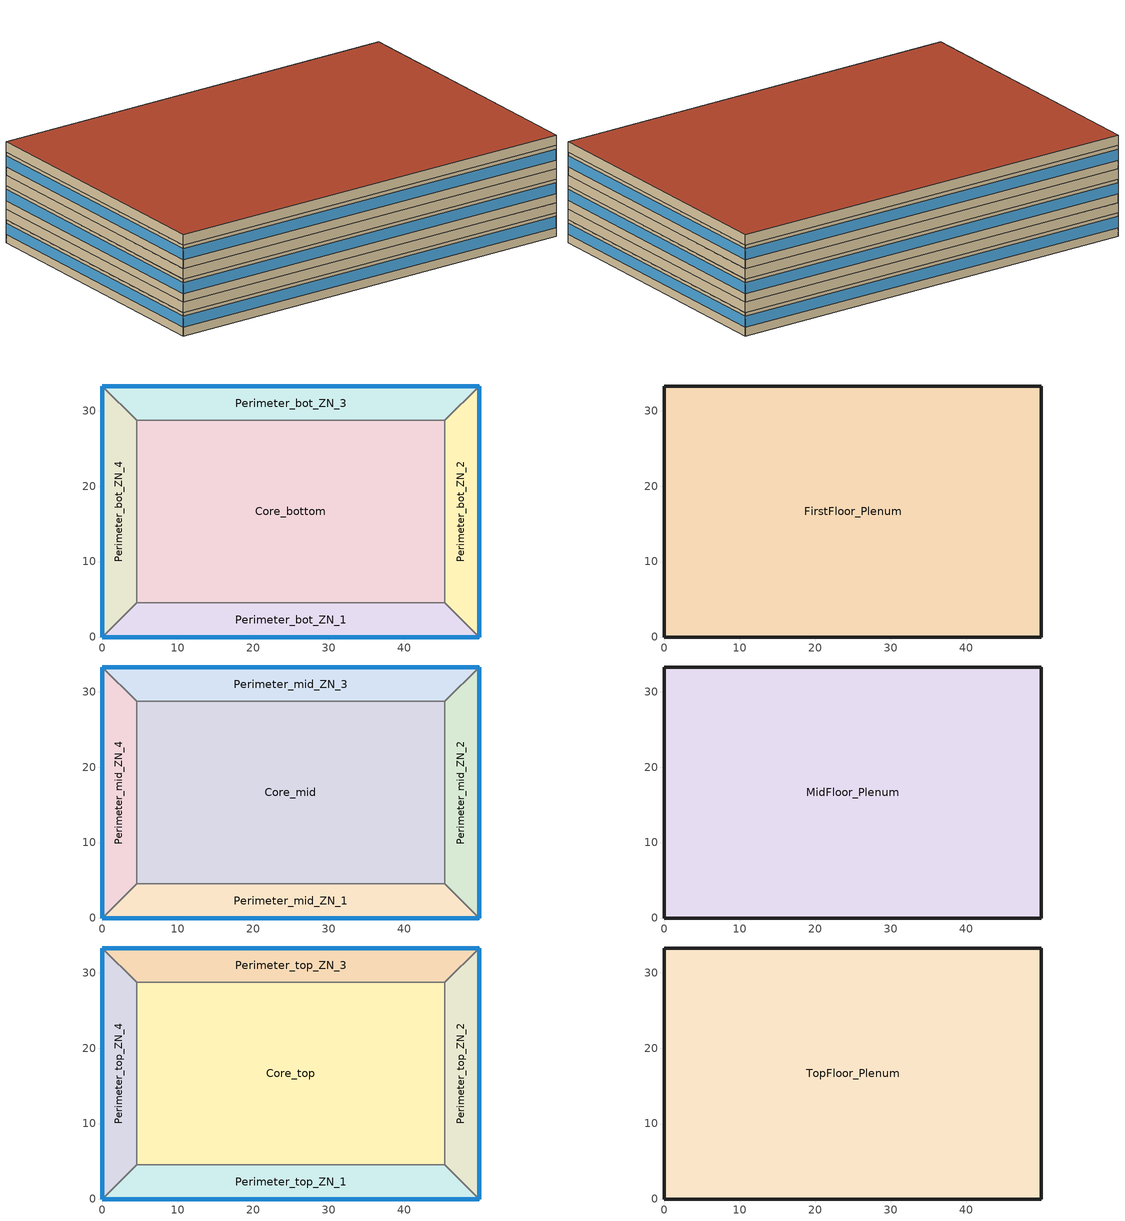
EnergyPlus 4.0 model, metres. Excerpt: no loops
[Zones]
Core_bottom
 floor ground (ext-slab): 45.34,28.7 45.34,4.57 4.57,4.57 4.57,28.7 z0
 wall to Perimeter_bot_ZN_2 (int-walls): 45.34,4.57 45.34,28.7 z0:2.74
 wall to Perimeter_bot_ZN_3 (int-walls): 45.34,28.7 4.57,28.7 z0:2.74
 wall to Perimeter_bot_ZN_1 (int-walls): 4.57,4.57 45.34,4.57 z0:2.74
 wall to Perimeter_bot_ZN_4 (int-walls): 4.57,28.7 4.57,4.57 z0:2.74
Perimeter_bot_ZN_1
 floor ground (ext-slab): 0,0 4.57,4.57 45.34,4.57 49.91,0 z0
 wall outside (ext-walls-steelframe-nonres): 0,0 49.91,0 z0:2.74
 wall to Perimeter_bot_ZN_2 (int-walls): 49.91,0 45.34,4.57 z0:2.74
 wall to Perimeter_bot_ZN_4 (int-walls): 4.57,4.57 0,0 z0:2.74
 window (window-nonres-fixed): 0,0 49.91,0 z1.02:2.33
Perimeter_bot_ZN_2
 floor ground (ext-slab): 49.91,0 45.34,4.57 45.34,28.7 49.91,33.27 z0
 wall outside (ext-walls-steelframe-nonres): 49.91,0 49.91,33.27 z0:2.74
 wall to Perimeter_bot_ZN_3 (int-walls): 49.91,33.27 45.34,28.7 z0:2.74
 window (window-nonres-fixed): 49.91,0 49.91,33.27 z1.02:2.33
Perimeter_bot_ZN_3
 floor ground (ext-slab): 49.91,33.27 45.34,28.7 4.57,28.7 0,33.27 z0
 wall outside (ext-walls-steelframe-nonres): 49.91,33.27 0,33.27 z0:2.74
 wall to Perimeter_bot_ZN_4 (int-walls): 0,33.27 4.57,28.7 z0:2.74
 window (window-nonres-fixed): 49.91,33.27 0,33.27 z1.02:2.33
Perimeter_bot_ZN_4
 floor ground (ext-slab): 0,33.27 4.57,28.7 4.57,4.57 0,0 z0
 wall outside (ext-walls-steelframe-nonres): 0,33.27 0,0 z0:2.74
 window (window-nonres-fixed): 0,33.27 0,0 z1.02:2.33
FirstFloor_Plenum
 floor to Perimeter_bot_ZN_1 (DropCeiling): 45.34,4.57 49.91,0 0,0 4.57,4.57 z2.74
 floor to Perimeter_bot_ZN_2 (DropCeiling): 49.91,0 45.34,4.57 45.34,28.7 49.91,33.27 z2.74
 floor to Perimeter_bot_ZN_3 (DropCeiling): 0,33.27 49.91,33.27 45.34,28.7 4.57,28.7 z2.74
 floor to Perimeter_bot_ZN_4 (DropCeiling): 4.57,28.7 4.57,4.57 0,0 0,33.27 z2.74
 floor to Core_bottom (DropCeiling): 4.57,4.57 4.57,28.7 45.34,28.7 45.34,4.57 z2.74
 wall outside (ext-walls-steelframe-nonres): 49.91,0 49.91,33.27 0,33.27 0,0 49.91,0 z2.74:3.96
Core_mid
 floor to FirstFloor_Plenum (INT-FLOOR-TOPSIDE): 4.57,4.57 4.57,28.7 45.34,28.7 45.34,4.57 z3.96
 wall to Perimeter_mid_ZN_2 (int-walls): 45.34,4.57 45.34,28.7 z3.96:6.71
 wall to Perimeter_mid_ZN_3 (int-walls): 45.34,28.7 4.57,28.7 z3.96:6.71
 wall to Perimeter_mid_ZN_1 (int-walls): 4.57,4.57 45.34,4.57 z3.96:6.71
 wall to Perimeter_mid_ZN_4 (int-walls): 4.57,28.7 4.57,4.57 z3.96:6.71
Perimeter_mid_ZN_1
 floor to FirstFloor_Plenum (INT-FLOOR-TOPSIDE): 0,0 4.57,4.57 45.34,4.57 49.91,0 z3.96
 wall outside (ext-walls-steelframe-nonres): 0,0 49.91,0 z3.96:6.71
 wall to Perimeter_mid_ZN_2 (int-walls): 49.91,0 45.34,4.57 z3.96:6.71
 wall to Perimeter_mid_ZN_4 (int-walls): 4.57,4.57 0,0 z3.96:6.71
 window (window-nonres-fixed): 0,0 49.91,0 z4.98:6.29
Perimeter_mid_ZN_2
 floor to FirstFloor_Plenum (INT-FLOOR-TOPSIDE): 49.91,0 45.34,4.57 45.34,28.7 49.91,33.27 z3.96
 wall outside (ext-walls-steelframe-nonres): 49.91,0 49.91,33.27 z3.96:6.71
 wall to Perimeter_mid_ZN_3 (int-walls): 49.91,33.27 45.34,28.7 z3.96:6.71
 window (window-nonres-fixed): 49.91,0 49.91,33.27 z4.98:6.29
Perimeter_mid_ZN_3
 floor to FirstFloor_Plenum (INT-FLOOR-TOPSIDE): 49.91,33.27 45.34,28.7 4.57,28.7 0,33.27 z3.96
 wall outside (ext-walls-steelframe-nonres): 49.91,33.27 0,33.27 z3.96:6.71
 wall to Perimeter_mid_ZN_4 (int-walls): 0,33.27 4.57,28.7 z3.96:6.71
 window (window-nonres-fixed): 49.91,33.27 0,33.27 z4.98:6.29
Perimeter_mid_ZN_4
 floor to FirstFloor_Plenum (INT-FLOOR-TOPSIDE): 0,33.27 4.57,28.7 4.57,4.57 0,0 z3.96
 wall outside (ext-walls-steelframe-nonres): 0,33.27 0,0 z3.96:6.71
 window (window-nonres-fixed): 0,33.27 0,0 z4.98:6.29
MidFloor_Plenum
 floor to Perimeter_mid_ZN_1 (DropCeiling): 0,0 4.57,4.57 45.34,4.57 49.91,0 z6.71
 floor to Perimeter_mid_ZN_2 (DropCeiling): 49.91,33.27 49.91,0 45.34,4.57 45.34,28.7 z6.71
 floor to Perimeter_mid_ZN_3 (DropCeiling): 49.91,33.27 45.34,28.7 4.57,28.7 0,33.27 z6.71
 floor to Perimeter_mid_ZN_4 (DropCeiling): 0,33.27 4.57,28.7 4.57,4.57 0,0 z6.71
 floor to Core_mid (DropCeiling): 45.34,28.7 45.34,4.57 4.57,4.57 4.57,28.7 z6.71
 wall outside (ext-walls-steelframe-nonres): 49.91,0 49.91,33.27 0,33.27 0,0 49.91,0 z6.71:7.92
Core_top
 floor to MidFloor_Plenum (INT-FLOOR-TOPSIDE): 45.34,28.7 45.34,4.57 4.57,4.57 4.57,28.7 z7.92
 wall to Perimeter_top_ZN_2 (int-walls): 45.34,4.57 45.34,28.7 z7.92:10.67
 wall to Perimeter_top_ZN_3 (int-walls): 45.34,28.7 4.57,28.7 z7.92:10.67
 wall to Perimeter_top_ZN_1 (int-walls): 4.57,4.57 45.34,4.57 z7.92:10.67
 wall to Perimeter_top_ZN_4 (int-walls): 4.57,28.7 4.57,4.57 z7.92:10.67
Perimeter_top_ZN_1
 floor to MidFloor_Plenum (INT-FLOOR-TOPSIDE): 0,0 4.57,4.57 45.34,4.57 49.91,0 z7.92
 wall outside (ext-walls-steelframe-nonres): 0,0 49.91,0 z7.92:10.67
 wall to Perimeter_top_ZN_2 (int-walls): 49.91,0 45.34,4.57 z7.92:10.67
 wall to Perimeter_top_ZN_4 (int-walls): 4.57,4.57 0,0 z7.92:10.67
 window (window-nonres-fixed): 0,0 49.91,0 z8.95:10.25
Perimeter_top_ZN_2
 floor to MidFloor_Plenum (INT-FLOOR-TOPSIDE): 49.91,0 45.34,4.57 45.34,28.7 49.91,33.27 z7.92
 wall outside (ext-walls-steelframe-nonres): 49.91,0 49.91,33.27 z7.92:10.67
 wall to Perimeter_top_ZN_3 (int-walls): 49.91,33.27 45.34,28.7 z7.92:10.67
 window (window-nonres-fixed): 49.91,0 49.91,33.27 z8.95:10.25
Perimeter_top_ZN_3
 floor to MidFloor_Plenum (INT-FLOOR-TOPSIDE): 49.91,33.27 45.34,28.7 4.57,28.7 0,33.27 z7.92
 wall outside (ext-walls-steelframe-nonres): 49.91,33.27 0,33.27 z7.92:10.67
 wall to Perimeter_top_ZN_4 (int-walls): 0,33.27 4.57,28.7 z7.92:10.67
 window (window-nonres-fixed): 49.91,33.27 0,33.27 z8.95:10.25
Perimeter_top_ZN_4
 floor to MidFloor_Plenum (INT-FLOOR-TOPSIDE): 0,33.27 4.57,28.7 4.57,4.57 0,0 z7.92
 wall outside (ext-walls-steelframe-nonres): 0,33.27 0,0 z7.92:10.67
 window (window-nonres-fixed): 0,33.27 0,0 z8.95:10.25
TopFloor_Plenum
 floor to Perimeter_top_ZN_1 (DropCeiling): 0,0 4.57,4.57 45.34,4.57 49.91,0 z10.67
 floor to Perimeter_top_ZN_2 (DropCeiling): 49.91,0 45.34,4.57 45.34,28.7 49.91,33.27 z10.67
 floor to Perimeter_top_ZN_3 (DropCeiling): 0,33.27 49.91,33.27 45.34,28.7 4.57,28.7 z10.67
 floor to Perimeter_top_ZN_4 (DropCeiling): 0,0 0,33.27 4.57,28.7 4.57,4.57 z10.67
 floor to Core_top (DropCeiling): 4.57,28.7 45.34,28.7 45.34,4.57 4.57,4.57 z10.67
 wall outside (ext-walls-steelframe-nonres): 49.91,0 49.91,33.27 0,33.27 0,0 49.91,0 z10.67:11.89
 roof outside (roof-IEAD-nonres): 49.91,0 49.91,33.27 0,33.27 0,0 z11.89
[Site:Location]
USA NV-LAS VEGAS: Latitude {deg}=36.07; Longitude {deg}=-115.17; Time Zone {hr}=-8; Elevation {m}=664
[SizingPeriod:DesignDay] Barometric Pressure {Pa}=93598; Rain {0-no,1-yes}=0; Snow on ground {0-no,1-yes}=0; Day of Month=21; Daylight Savings Time Indicator=0; Humidity Indicating Type=WetBulb
Name | Maximum Dry-Bulb Temperature {C} | Daily Temp Range {C} | Humidity Indicating Conditions at Maximum Dry-Bulb | Wind Speed {m/s} design conditions vs. traditional 6.71 m/s (15 mph) | Wind Direction {Degrees; N=0, S=180} | Clearness {0.0 to 1.1} | Month | Day Type | Wind Speed {m/s} design conditions vs. traditional 3.35 m/s (7mph)
LAS_VEGAS Ann Htg 99.6% Condns DB | -1.7 | 0 | -1.7 | 3.1 | 240 | 0 | 1 | WinterDesignDay
LAS_VEGAS Ann Clg .4% Condns WB=>MDB | 34.7 | 13.6 | 21.9 |  | 230 | 1 | 7 | SummerDesignDay | 5.3
[Site:GroundTemperature:BuildingSurface]
18.89, 18.889, 18.895, 20.344, 20.899, 20.929, 20.753, 20.826, 21.013, 20.868, 19.246, 18.923
[Site:WaterMainsTemperature]
Calculation Method=CORRELATION; Annual Average Outdoor Air Temperature {C}=19.48; Maximum Difference In Monthly Average Outdoor Air Temperatures {deltaC}=25.6
[Building]
Benchmark Medium Office Pre-1980 V1.2_4.0: North Axis=0; Terrain=City; Loads Convergence Tolerance Value=0.04; Temperature Convergence Tolerance Value=0.2; Solar Distribution=FullInteriorAndExterior; Maximum Number of Warmup Days=25
[Construction]
ext-walls-steelframe-nonres: Wood Siding, Steel Frame NonRes Wall Insulation, 1/2IN Gypsum
roof-IEAD-nonres: Roof Membrane, IEAD NonRes Roof Insulation, Metal Decking
ext-slab: HW CONCRETE, CP02 CARPET PAD
int-walls: 1/2IN Gypsum, 1/2IN Gypsum
INT-FLOOR-TOPSIDE: MAT-CC05 4 HW CONCRETE, CP02 CARPET PAD
DropCeiling: Std AC02
window-nonres-fixed: ExistingBuildingNonRes Fixed Assembly Window
InteriorFurnishings: Std Wood 6inch
[Material] Thermal Absorptance=0.9
Name | Roughness | Thickness {m} | Conductivity {W/m-K} | Density {kg/m3} | Specific Heat {J/kg-K} | Solar Absorptance | Visible Absorptance | Density | Specific Heat
Steel Frame NonRes Wall Insulation | MediumRough | 0.0218416 | 0.049 | 265 | 836.8 | 0.7 | 0.7
IEAD NonRes Roof Insulation | MediumRough | 0.0739805 | 0.049 |  |  | 0.7 | 0.7 | 265 | 836.8
Wood Siding | MediumSmooth | 0.01 | 0.11 | 544.62 | 1210 | 0.78 | 0.78
1/2IN Gypsum | Smooth | 0.0127 | 0.16 | 784.9 | 830 | 0.92 | 0.92
HW CONCRETE; MAT-CC05 4 HW CONCRETE | Rough | 0.1016 | 1.311 | 2240 | 836.8 | 0.7 | 0.7
Roof Membrane | VeryRough | 0.0095 | 0.16 | 1121.29 | 1460 | 0.7 | 0.7
Metal Decking | MediumSmooth | 0.0015 | 45.006 | 7680 | 418.4 | 0.7 | 0.3
Std AC02 | MediumSmooth | 0.0127 | 0.057 | 288 | 1339 | 0.7 | 0.2
Std Wood 6inch | MediumSmooth | 0.15 | 0.12 | 540 | 1210 | 0.7 | 0.7
[Material:NoMass]
CP02 CARPET PAD: Roughness=VeryRough; Thermal Resistance {(m2-K)/W}=0.2165; Thermal Absorptance=0.9; Solar Absorptance=0.7; Visible Absorptance=0.8
[WindowMaterial:SimpleGlazingSystem]
ExistingBuildingNonRes Fixed Assembly Window: U-Factor=6.92716; Solar Heat Gain Coefficient=0.54
[Zone] Type=1; Multiplier=1
Name | Ceiling Height | Volume | Part of Total Floor Area
Core_bottom; Core_mid; Core_top | 2.7432 | 2698.04 | Yes
FirstFloor_Plenum; MidFloor_Plenum; TopFloor_Plenum | 1.2192 | 2024.76 | No
Perimeter_bot_ZN_1; Perimeter_bot_ZN_3; Perimeter_mid_ZN_1; Perimeter_mid_ZN_3; Perimeter_top_ZN_1; Perimeter_top_ZN_3 | 2.7432 | 568.77 | Yes
Perimeter_bot_ZN_2; Perimeter_mid_ZN_2; Perimeter_top_ZN_2 | 2.7432 | 360.0785 | Yes
Perimeter_bot_ZN_4; Perimeter_mid_ZN_4 | 2.7432 | 360.0548 | Yes
Perimeter_top_ZN_4 | 3.0488 | 360.0548 | Yes
[People] Schedule=BLDG_OCC_SCH; Number of People Calculation Method=Area/Person; Zone Area per Person=18.58; Fraction Radiant=0.3; User Specified Sensible Fraction=AUTOCALCULATE; Activity Level Schedule=ACTIVITY_SCH; Enable ASHRAE 55 Comfort Warnings=No; MRT Calculation=ZoneAveraged; Work Efficiency Schedule=WORK_EFF_SCH; Clothing Schedule=CLOTHING_SCH; Air Velocity Schedule=AIR_VELO_SCH; Thermal Comfort Report=FANGER
Name | Zone
Core_bottom People | Core_bottom
Core_mid People | Core_mid
Core_top People | Core_top
Perimeter_bot_ZN_1 People | Perimeter_bot_ZN_1
Perimeter_bot_ZN_2 People | Perimeter_bot_ZN_2
Perimeter_bot_ZN_3 People | Perimeter_bot_ZN_3
Perimeter_bot_ZN_4 People | Perimeter_bot_ZN_4
Perimeter_mid_ZN_1 People | Perimeter_mid_ZN_1
Perimeter_mid_ZN_2 People | Perimeter_mid_ZN_2
Perimeter_mid_ZN_3 People | Perimeter_mid_ZN_3
Perimeter_mid_ZN_4 People | Perimeter_mid_ZN_4
Perimeter_top_ZN_1 People | Perimeter_top_ZN_1
Perimeter_top_ZN_2 People | Perimeter_top_ZN_2
Perimeter_top_ZN_3 People | Perimeter_top_ZN_3
Perimeter_top_ZN_4 People | Perimeter_top_ZN_4
[Lights] Schedule=BLDG_LIGHT_SCH; Design Level Calculation Method=Watts/Area; Watts per Zone Area {W/m2}=16.89; Return Air Fraction=0.4; Fraction Radiant=0.4; Fraction Visible=0.2; Fraction Replaceable=1; Return Air Fraction is Calculated from Plenum Temperature=No
Name | Zone
Core_bottom_Lights | Core_bottom
Core_mid_Lights | Core_mid
Core_top_Lights | Core_top
Perimeter_bot_ZN_1_Lights | Perimeter_bot_ZN_1
Perimeter_bot_ZN_2_Lights | Perimeter_bot_ZN_2
Perimeter_bot_ZN_3_Lights | Perimeter_bot_ZN_3
Perimeter_bot_ZN_4_Lights | Perimeter_bot_ZN_4
Perimeter_mid_ZN_1_Lights | Perimeter_mid_ZN_1
Perimeter_mid_ZN_2_Lights | Perimeter_mid_ZN_2
Perimeter_mid_ZN_3_Lights | Perimeter_mid_ZN_3
Perimeter_mid_ZN_4_Lights | Perimeter_mid_ZN_4
Perimeter_top_ZN_1_Lights | Perimeter_top_ZN_1
Perimeter_top_ZN_2_Lights | Perimeter_top_ZN_2
Perimeter_top_ZN_3_Lights | Perimeter_top_ZN_3
Perimeter_top_ZN_4_Lights | Perimeter_top_ZN_4
[ElectricEquipment] Fraction Latent=0; Fraction Radiant=0.5; Fraction Lost=0
Name | Zone | Schedule | Design Level Calculation Method | Watts per Zone Floor Area {W/m2} | Design Level {W}
Core_bottom_PlugMisc_Equip | Core_bottom | BLDG_EQUIP_SCH | Watts/Area | 8.07
Core_mid_PlugMisc_Equip | Core_mid | BLDG_EQUIP_SCH | Watts/Area | 8.07
Core_top_PlugMisc_Equip | Core_top | BLDG_EQUIP_SCH | Watts/Area | 8.07
Perimeter_bot_ZN_1_PlugMisc_Equip | Perimeter_bot_ZN_1 | BLDG_EQUIP_SCH | Watts/Area | 8.07
Perimeter_bot_ZN_2_PlugMisc_Equip | Perimeter_bot_ZN_2 | BLDG_EQUIP_SCH | Watts/Area | 8.07
Perimeter_bot_ZN_3_PlugMisc_Equip | Perimeter_bot_ZN_3 | BLDG_EQUIP_SCH | Watts/Area | 8.07
Perimeter_bot_ZN_4_PlugMisc_Equip | Perimeter_bot_ZN_4 | BLDG_EQUIP_SCH | Watts/Area | 8.07
Perimeter_mid_ZN_1_PlugMisc_Equip | Perimeter_mid_ZN_1 | BLDG_EQUIP_SCH | Watts/Area | 8.07
Perimeter_mid_ZN_2_PlugMisc_Equip | Perimeter_mid_ZN_2 | BLDG_EQUIP_SCH | Watts/Area | 8.07
Perimeter_mid_ZN_3_PlugMisc_Equip | Perimeter_mid_ZN_3 | BLDG_EQUIP_SCH | Watts/Area | 8.07
Perimeter_mid_ZN_4_PlugMisc_Equip | Perimeter_mid_ZN_4 | BLDG_EQUIP_SCH | Watts/Area | 8.07
Perimeter_top_ZN_1_PlugMisc_Equip | Perimeter_top_ZN_1 | BLDG_EQUIP_SCH | Watts/Area | 8.07
Perimeter_top_ZN_2_PlugMisc_Equip | Perimeter_top_ZN_2 | BLDG_EQUIP_SCH | Watts/Area | 8.07
Perimeter_top_ZN_3_PlugMisc_Equip | Perimeter_top_ZN_3 | BLDG_EQUIP_SCH | Watts/Area | 8.07
Perimeter_top_ZN_4_PlugMisc_Equip | Perimeter_top_ZN_4 | BLDG_EQUIP_SCH | Watts/Area | 8.07
Core_bottom_Elevators_Equip | Core_bottom | BLDG_ELEVATORS | EquipmentLevel |  | 32109.9
[Exterior:Lights]
Exterior Facade Lighting: Schedule=ALWAYS_ON; Design Level=2179; Control Option=AstronomicalClock
[ZoneInfiltration:DesignFlowRate] Design Volume Flow Rate Calculation Method=Flow/ExteriorArea; Flow per Exterior Surface Area {m3/s/m2}=0.001133; Constant Term Coefficient=1; Temperature Term Coefficient=0; Velocity Term Coefficient=0; Velocity Squared Term Coefficient=0
Name | Zone | Schedule
FirstFloor_Plenum_Infiltration | FirstFloor_Plenum | ALWAYS_ON
MidFloor_Plenum_Infiltration | MidFloor_Plenum | ALWAYS_ON
Perimeter_bot_ZN_1_Infiltration | Perimeter_bot_ZN_1 | INFIL_QUARTER_ON_SCH
Perimeter_bot_ZN_2_Infiltration | Perimeter_bot_ZN_2 | INFIL_QUARTER_ON_SCH
Perimeter_bot_ZN_3_Infiltration | Perimeter_bot_ZN_3 | INFIL_QUARTER_ON_SCH
Perimeter_bot_ZN_4_Infiltration | Perimeter_bot_ZN_4 | INFIL_QUARTER_ON_SCH
Perimeter_mid_ZN_1_Infiltration | Perimeter_mid_ZN_1 | INFIL_QUARTER_ON_SCH
Perimeter_mid_ZN_2_Infiltration | Perimeter_mid_ZN_2 | INFIL_QUARTER_ON_SCH
Perimeter_mid_ZN_3_Infiltration | Perimeter_mid_ZN_3 | INFIL_QUARTER_ON_SCH
Perimeter_mid_ZN_4_Infiltration | Perimeter_mid_ZN_4 | INFIL_QUARTER_ON_SCH
Perimeter_top_ZN_1_Infiltration | Perimeter_top_ZN_1 | INFIL_QUARTER_ON_SCH
Perimeter_top_ZN_2_Infiltration | Perimeter_top_ZN_2 | INFIL_QUARTER_ON_SCH
Perimeter_top_ZN_3_Infiltration | Perimeter_top_ZN_3 | INFIL_QUARTER_ON_SCH
Perimeter_top_ZN_4_Infiltration | Perimeter_top_ZN_4 | INFIL_QUARTER_ON_SCH
TopFloor_Plenum_Infiltration | TopFloor_Plenum | ALWAYS_ON
[InternalMass] Construction=InteriorFurnishings
Name | Zone | Surface Area
Core_bottom Internal Mass | Core_bottom | 1967.07
Core_mid Internal Mass | Core_mid | 1967.07
Core_top Internal Mass | Core_top | 1967.07
Perimeter_bot_ZN_1 Internal Mass | Perimeter_bot_ZN_1 | 414.6763
Perimeter_bot_ZN_2 Internal Mass | Perimeter_bot_ZN_2 | 262.5244
Perimeter_bot_ZN_3 Internal Mass | Perimeter_bot_ZN_3 | 414.6763
Perimeter_bot_ZN_4 Internal Mass | Perimeter_bot_ZN_4 | 262.5072
Perimeter_mid_ZN_1 Internal Mass | Perimeter_mid_ZN_1 | 414.6763
Perimeter_mid_ZN_2 Internal Mass | Perimeter_mid_ZN_2 | 262.5244
Perimeter_mid_ZN_3 Internal Mass | Perimeter_mid_ZN_3 | 414.6763
Perimeter_mid_ZN_4 Internal Mass | Perimeter_mid_ZN_4 | 262.5072
Perimeter_top_ZN_1 Internal Mass | Perimeter_top_ZN_1 | 414.6763
Perimeter_top_ZN_2 Internal Mass | Perimeter_top_ZN_2 | 262.5244
Perimeter_top_ZN_3 Internal Mass | Perimeter_top_ZN_3 | 414.6763
Perimeter_top_ZN_4 Internal Mass | Perimeter_top_ZN_4 | 262.5072
[AvailabilityManager:NightCycle] Availability Schedule=Always_On; Fan Schedule=HVACOperationSchd; Control Type {CycleOnAny | CycleOnControlZone | CycleOnAnyZoneFansOnly}=CycleOnAny; Thermostat Tolerance {delta C}=1; Cycling Run Time {s}=1800
PSZ_1:1 Availability Manager; PSZ_1:2 Availability Manager; PSZ_1:3 Availability Manager; PSZ_1:4 Availability Manager; PSZ_1:5 Availability Manager; PSZ_2:1 Availability Manager; PSZ_2:2 Availability Manager; PSZ_2:3 Availability Manager; PSZ_2:4 Availability Manager; PSZ_2:5 Availability Manager; PSZ_3:1 Availability Manager; PSZ_3:2 Availability Manager; PSZ_3:3 Availability Manager; PSZ_3:4 Availability Manager; PSZ_3:5 Availability Manager
[UtilityCost:Tariff]
Name | Output Meter | Conversion Factor Choice | Time of Use Period Schedule | Season Schedule | Demand Window Length | Monthly Charge or Variable | Group
NevadaPower_LGS-3_LargeGeneral | Electricity:Facility | kWh | NevadaPowTOUSched | NevadaPowSeasonsSched | HalfHour | 184 | Comm Elect
NevadaPower_LGS-2_LargeGeneral | Electricity:Facility | kWh | NevadaPowTOUSched | NevadaPowSeasonsSched | HalfHour | 179 | Comm Elect
NevadaPower_LGS-1_LargeGeneral | Electricity:Facility | kWh |  |  | HalfHour | 15.7 | Comm Elect
NevadaPower_GS_GeneralService | Electricity:Facility | kWh |  |  | HalfHour | 11 | Comm Elect
NV_EIAMonthlyRateGas | Gas:Facility | MCF |  |  |  | 0 | Comm Gas
[UtilityCost:Charge:Simple]
Name | Charge Variable | Tariff | Source Variable | Season | Category Variable | Cost per Unit Value or Variable
 | SummerPeakEnergyCharge | NevadaPower_LGS-3_LargeGeneral | PeakEnergy | Summer | EnergyCharges | 0.0858
 | SummerOffPeakEnergyCharge | NevadaPower_LGS-3_LargeGeneral | OffPeakEnergy | Summer | EnergyCharges | 0.0484
 | SummerShoulderEnergyCharge | NevadaPower_LGS-3_LargeGeneral | ShoulderEnergy | Summer | EnergyCharges | 0.0706
 | WinterEnergyCharge | NevadaPower_LGS-3_LargeGeneral | totalEnergy | Winter | EnergyCharges | 0.04925
 | DeferredAccountingEnergyCharge | NevadaPower_LGS-3_LargeGeneral | totalEnergy | Annual | EnergyCharges | 0.0128
 | FacilitiesDemandCharge | NevadaPower_LGS-3_LargeGeneral | totalDemand | Annual | DemandCharges | 2.94
 | WinterDemandCharge | NevadaPower_LGS-3_LargeGeneral | totalDemand | Winter | DemandCharges | 0.5
 | SummerOnPeakDemandCharge | NevadaPower_LGS-3_LargeGeneral | PeakDemand | Summer | DemandCharges | 8.36
 | SummerShoulderDemandCharge | NevadaPower_LGS-3_LargeGeneral | ShoulderDemand | Summer | DemandCharges | 0.43
 | TaxofSixPtfivePercent | NevadaPower_LGS-3_LargeGeneral | SubTotal | Annual | Taxes | 0.065
 | SummerPeakEnergyCharge | NevadaPower_LGS-2_LargeGeneral | PeakEnergy | Summer | EnergyCharges | 0.0889
 | SummerOffPeakEnergyCharge | NevadaPower_LGS-2_LargeGeneral | OffPeakEnergy | Summer | EnergyCharges | 0.0502
 | SummerShoulderEnergyCharge | NevadaPower_LGS-2_LargeGeneral | ShoulderEnergy | Summer | EnergyCharges | 0.0725
 | WinterEnergyCharge | NevadaPower_LGS-2_LargeGeneral | totalEnergy | Winter | EnergyCharges | 0.0509
 | DeferredAccountingEnergyCharge | NevadaPower_LGS-2_LargeGeneral | totalEnergy | Annual | EnergyCharges | 0.0128
 | FacilitiesDemandCharge | NevadaPower_LGS-2_LargeGeneral | totalDemand | Annual | DemandCharges | 2.74
 | WinterDemandCharge | NevadaPower_LGS-2_LargeGeneral | totalDemand | Winter | DemandCharges | 0.25
 | SummerOnPeakDemandCharge | NevadaPower_LGS-2_LargeGeneral | PeakDemand | Summer | DemandCharges | 7.16
 | SummerShoulderDemandCharge | NevadaPower_LGS-2_LargeGeneral | ShoulderDemand | Summer | DemandCharges | 0.39
 | TaxofSixPtfivePercent | NevadaPower_LGS-2_LargeGeneral | SubTotal | Annual | Taxes | 0.065
 | AnnualElectConsumpCharge | NevadaPower_LGS-1_LargeGeneral | totalEnergy | Annual | EnergyCharges | 0.0646
 | AnnualDefferredAccountingCharge | NevadaPower_LGS-1_LargeGeneral | totalEnergy | Annual | EnergyCharges | 0.0128
 | AnnualFacilitiesDemandCharge | NevadaPower_LGS-1_LargeGeneral | totalDemand | Annual | DemandCharges | 3.77
 | AnnualDemandCharge | NevadaPower_LGS-1_LargeGeneral | totalDemand | Annual | DemandCharges | 1.1
 | TaxofSixPtfivePercent | NevadaPower_LGS-1_LargeGeneral | SubTotal | Annual | Taxes | 0.065
 | AnnualElectConsumpCharge | NevadaPower_GS_GeneralService | totalEnergy | Annual | EnergyCharges | 0.0783
 | AnnualDefferredAccountingCharge | NevadaPower_GS_GeneralService | totalEnergy | Annual | EnergyCharges | 0.0128
 | TaxofSixPtfivePercent | NevadaPower_GS_GeneralService | SubTotal | Annual | Taxes | 0.065
 | MonthlyRateGasCharge | NV_EIAMonthlyRateGas | totalEnergy | Annual | EnergyCharges | NV_MonthlyGasRates
 | TaxofSixPtfivePercent | NV_EIAMonthlyRateGas | SubTotal | Annual | Taxes | 0.065
[UtilityCost:Qualify] Season=Annual; Threshold Test=Count
Name | Tariff | Variable | Qualify Type | Threshold Value or Variable | Number of Months
MinDemand1000kw | NevadaPower_LGS-3_LargeGeneral | TotalDemand | Minimum | 1000 | 12
MinEnergy3500kwh | NevadaPower_LGS-3_LargeGeneral | TotalEnergy | Minimum | 3500 | 12
MinDemand300kw | NevadaPower_LGS-2_LargeGeneral | TotalDemand | Minimum | 300 | 12
MinEnergy3500kwh | NevadaPower_LGS-2_LargeGeneral | TotalEnergy | Minimum | 3500 | 12
MaxDemand1000kw | NevadaPower_LGS-2_LargeGeneral | TotalDemand | Maximum | 1000 | 1
MaxDemand300kw | NevadaPower_LGS-1_LargeGeneral | TotalDemand | Maximum | 300 | 1
MinEnergy3500kwh | NevadaPower_LGS-1_LargeGeneral | TotalEnergy | Minimum | 3500 | 12
MaxDemand300kw | NevadaPower_GS_GeneralService | TotalDemand | Maximum | 300 | 1
MaxEnergy3500kwh | NevadaPower_GS_GeneralService | TotalEnergy | Maximum | 3500 | 1
[UtilityCost:Variable]
NV_MonthlyGasRates: Tariff=NV_EIAMonthlyRateGas; January Value=7.51; February Value=7.65; March Value=7.82; April Value=7.88; May Value=7.78; June Value=8.22; July Value=8.87; August Value=9.26; September Value=9.02; October Value=9.31; November Value=7.45; December Value=7.24
[Schedule:Compact]
ALWAYS_ON: Through: 12/31, For: AllDays, Until: 24:00, 1
ACTIVITY_SCH: Through: 12/31, For: AllDays, Until: 24:00, 120
AIR_VELO_SCH: Through: 12/31, For: AllDays, Until: 24:00, 0.2
BLDG_ELEVATORS: Through: 12/31, For: Weekdays SummerDesignDay, Until: 07:00, 0, Until: 08:00, 0.35, Until: 09:00, 0.69, Until: 10:00, 0.43, Until: 11:00, 0.37, Until: 12:00, 0.43, Until: 13:00, 0.58, Until: 14:00, 0.48, Until: 15:00, 0.37, Until: 16:00, 0.37, Until: 17:00, 0.46, Until: 18:00, 0.62, Until: 19:00, 0.12, Until: 20:00, 0.04, Until: 21:00, 0.04, Until: 24:00, 0, For: Saturday WinterDesignDay, Until: 07:00, 0, Until: 08:00, 0.16, Until: 09:00, 0.14, Until: 10:00, 0.21, Until: 11:00, 0.18, Until: 12:00, 0.25, Until: 13:00, 0.21, Until: 14:00, 0.13, Until: 15:00, 0.08, Until: 16:00, 0.04, Until: 17:00, 0.05, Until: 18:00, 0.06, Until: 24:00, 0, For: Sunday Holidays AllOtherDays, Until: 24:00, 0
BLDG_EQUIP_SCH: Through: 12/31, For: Weekdays, Until: 08:00, 0.4, Until: 12:00, 0.9, Until: 13:00, 0.8, Until: 17:00, 0.9, Until: 18:00, 0.5, Until: 24:00, 0.4, For: SummerDesignDay, Until: 24:00, 1, For: Saturday, Until: 06:00, 0.3, Until: 08:00, 0.4, Until: 12:00, 0.5, Until: 17:00, 0.35, Until: 24:00, 0.3, For: WinterDesignDay, Until: 24:00, 0, For: Sunday Holidays AllOtherDays, Until: 24:00, 0.3
BLDG_LIGHT_SCH: Through: 12/31, For: Weekdays, Until: 05:00, 0.05, Until: 07:00, 0.1, Until: 08:00, 0.3, Until: 17:00, 0.9, Until: 18:00, 0.5, Until: 20:00, 0.3, Until: 22:00, 0.2, Until: 23:00, 0.1, Until: 24:00, 0.05, For: SummerDesignDay, Until: 24:00, 1, For: Saturday, Until: 06:00, 0.05, Until: 08:00, 0.1, Until: 12:00, 0.3, Until: 17:00, 0.15, Until: 24:00, 0.05, For: WinterDesignDay, Until: 24:00, 0, For: Sunday Holidays AllOtherDays, Until: 24:00, 0.05
BLDG_OCC_SCH: Through: 12/31, For: Weekdays, Until: 06:00, 0, Until: 07:00, 0.1, Until: 08:00, 0.2, Until: 12:00, 0.95, Until: 13:00, 0.5, Until: 17:00, 0.95, Until: 18:00, 0.3, Until: 20:00, 0.1, Until: 24:00, 0.05, For: SummerDesignDay, Until: 06:00, 0, Until: 22:00, 1, Until: 24:00, 0.05, For: Saturday, Until: 06:00, 0, Until: 08:00, 0.1, Until: 12:00, 0.3, Until: 17:00, 0.1, Until: 19:00, 0, Until: 24:00, 0, For: WinterDesignDay, Until: 24:00, 0, For: Sunday Holidays AllOtherDays, Until: 06:00, 0, Until: 18:00, 0, Until: 24:00, 0
CLOTHING_SCH: Through: 04/30, For: AllDays, Until: 24:00, 1, Through: 09/30, For: AllDays, Until: 24:00, 0.5, Through: 12/31, For: AllDays, Until: 24:00, 1
INFIL_QUARTER_ON_SCH: Through: 12/31, For: Weekdays SummerDesignDay, Until: 06:00, 1, Until: 22:00, 0.25, Until: 24:00, 1, For: Saturday WinterDesignDay, Until: 06:00, 1, Until: 18:00, 0.25, Until: 24:00, 1, For: Sunday Holidays AllOtherDays, Until: 24:00, 1
WORK_EFF_SCH: Through: 12/31, For: AllDays, Until: 24:00, 0
HVACOperationSchd: Through: 12/31, For: Weekdays SummerDesignDay, Until: 06:00, 0, Until: 22:00, 1, Until: 24:00, 0, For: Saturday WinterDesignDay, Until: 06:00, 0, Until: 18:00, 1, Until: 24:00, 0, For: Sunday Holidays AllOtherDays, Until: 24:00, 0
NevadaPowSeasonsSched: Through: 5/31, For: AllDays, Until: 24:00, 1, Through: 9/30, For: AllDays, Until: 24:00, 3, Through: 12/31, For: AllDays, Until: 24:00, 1
NevadaPowTOUSched: Through: 12/31, For: AllDays, Until: 10:00, 3, Until: 13:00, 2, Until: 19:00, 1, Until: 22:00, 2, Until: 24:00, 3
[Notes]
DOE Commercial Building Benchmark
Medium Office, pre-1980 existing building construction
Description:  Three story, 15 zone office building.
Form:         Area = 4,982 m2 (53,628 ft2); Number of Stories = 3; Shape = rectangle, Aspect ratio = 1.5
Envelope:     Envelope thermal properties vary with climate according to Briggs et al. (1987).
Opaque constructions: steel frame walls; built-up flat roof (insulation above deck); slab-on-grade floor
Windows: window-to-wall ratio = 33.0%, equal distribution of windows
Infiltration in perimeter zones only
= 1.5 cfm/ft2 above grade wall area at 0.3 in wc (75 Pa) adjusted to 0.016 in wc (4 Pa).
25% of full value when ventilation system on.
HVAC:         PSZ with plenum zones, gas furnace, hot water reheat (with associated boiler)
Economizer per 90.1-2004
Int. gains:   lights = 16.89 W/m2 (1.6 W/ft2) (building area method);
elec. plug loads = 8.07 W/m2 (0.75 W/ft2)
gas plug load = 0 W/m2 (0 W/ft2)
people = 268 total; 5.38/100 m2 (5.0/1000 ft2)
elevators = 2 @ 20 HP each, 91% motor efficiency
Detached Shading:               None
Daylight:                       None
Natural Ventilation:            None
Zonal Equipment:                None
Air Primary Loops:              CAV
Plant Loops:                    SHWSys1; HeatSys1
System Equipment Autosize:      Yes
Purchased Cooling:              None
Purchased Heating:              None
Coils:                          Coil:Cooling:DX:SingleSpeed; Coil:Heating:Gas; Coil:Heating:Water
Pumps:                          Yes
Boilers:                        Boiler:HotWater (gas-fired)
Chillers:                       None
Reference citation for the Commercial Building Benchmarks:
Deru, M.; Field, K.; Studer, D.; Benne, K.; Griffith, B.; Torcellini, P;
Halverson, M.; Winiarski, D.; Liu, B.; Rosenberg, M.; Huang, J.;
Yazdanian, M.; Crawley, D. (2009).
DOE Commercial Building Research Benchmarks for Commercial Buildings.
Washington, DC: U.S. Department of Energy, Energy Efficiency and
Renewable Energy, Office of Building Technologies.
WeatherFileName=USA_NV_Las.Vegas_TMY2.epw
LAS_VEGAS_NV_USA Annual Heating 99.6%, MaxDB=-1.7°C
LAS_VEGAS_NV_USA Annual Cooling (WB=>MDB) .4%, MDB=34.7°C WB=21.9°C
